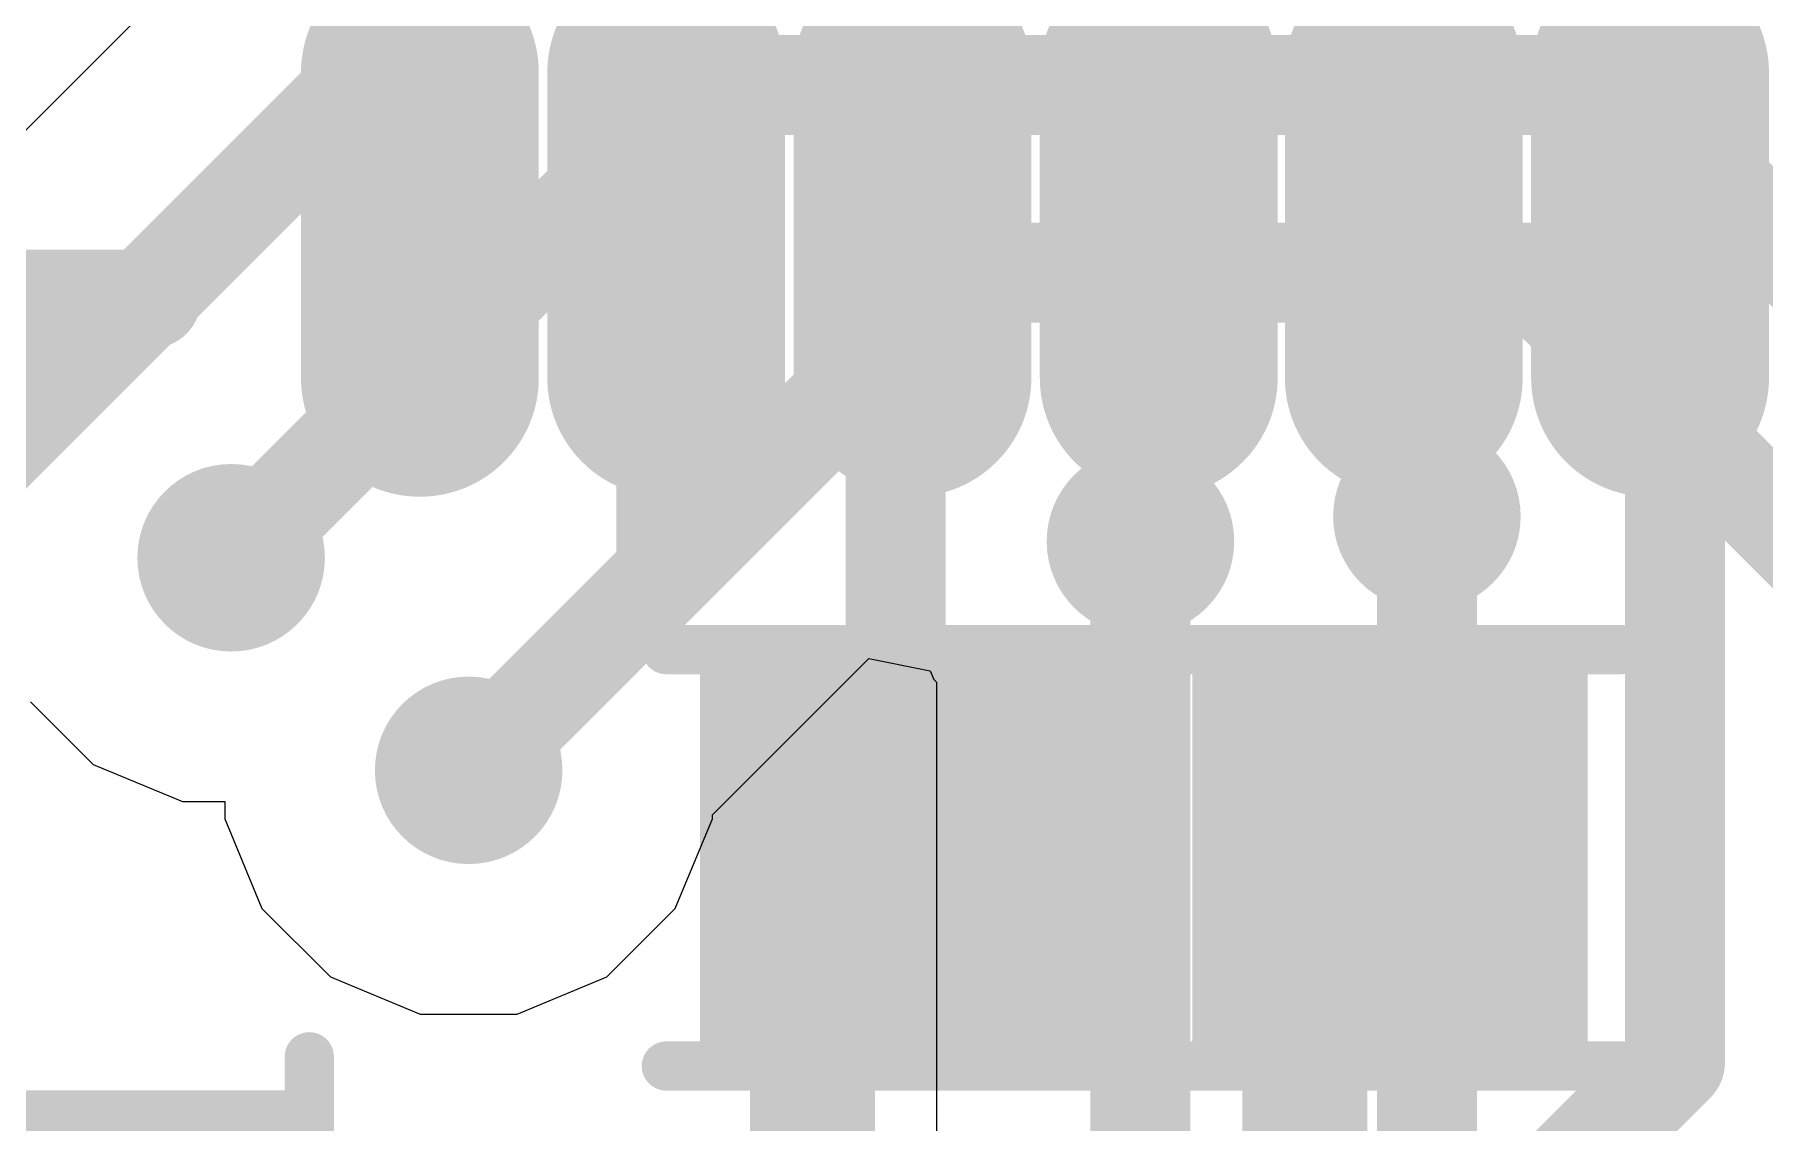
# Model space of a CAD drawing. Header units: millimetres. Extents: x -0.01 to 1.06, y -0.37 to 1.79.
# Drawn here: x 0.3997 to 0.538, y 0.9942 to 1.0813 of the extents above; entities that cross this region are included whole.
import ezdxf

# ---------------------------------------------------------------- set-up
doc = ezdxf.new("R2010")
doc.units = ezdxf.units.MM
doc.header["$MEASUREMENT"] = 0
for name, color, linetype in [('BottomLayer', 5, 'Continuous'), ('TopLayer', 1, 'Continuous'), ('TopOverlay', 2, 'Continuous'), ('TopPaste', 8, 'Continuous'), ('TopSolder', 216, 'Continuous'), ('ViaHoleLayer', 16, 'Continuous')]:
    doc.layers.add(name, color=color, linetype=linetype)

# ---------------------------------------------------------------- blocks, each defined once
blk = doc.blocks.new('CAP_0402_8')
at = {"layer": 'TopLayer'}
for points in [[(-0.031496, -0.0118109), (-0.031496, 0.0118111), (-0.007874, 0.0118111), (-0.007874, -0.0118109)], [(0.0078741, -0.0118109), (0.0078741, 0.0118111), (0.0314961, 0.0118111), (0.0314961, -0.0118109)]]:
    blk.add_hatch(color=1, dxfattribs=at).paths.add_polyline_path(points)
at = {"layer": 'TopPaste'}
for points in [[(-0.031496, -0.0118109), (-0.031496, 0.0118111), (-0.007874, 0.0118111), (-0.007874, -0.0118109)], [(0.0078741, -0.0118109), (0.0078741, 0.0118111), (0.0314961, 0.0118111), (0.0314961, -0.0118109)]]:
    blk.add_hatch(color=8, dxfattribs=at).paths.add_polyline_path(points)
at = {"layer": 'TopSolder'}
for points in [[(-0.035496, -0.0158109), (-0.035496, 0.0158111), (-0.003874, 0.0158111), (-0.003874, -0.0158109)], [(0.0038741, -0.0158109), (0.0038741, 0.0158111), (0.0354961, 0.0158111), (0.0354961, -0.0158109)]]:
    blk.add_hatch(color=216, dxfattribs=at).paths.add_polyline_path(points)
at = {"layer": 'TopOverlay', "const_width": 0.003937}
for points in [[(-0.038189, 0.0166535), (0.038189, 0.0166535)], [(-0.038189, -0.0166535), (0.038189, -0.0166535)]]:
    blk.add_lwpolyline(points, dxfattribs=at)
at = {"layer": 'TopOverlay', "const_width": 0.0019685}
for points in [[(-0.0391732, 0.0166535, 1), (-0.0372048, 0.0166535, 1)], [(0.0372048, 0.0166535, 1), (0.0391732, 0.0166535, 1)], [(-0.0391732, -0.0166535, 1), (-0.0372048, -0.0166535, 1)], [(0.0372048, -0.0166535, 1), (0.0391732, -0.0166535, 1)]]:
    blk.add_lwpolyline(points, format="xyb", close=True, dxfattribs=at)
blk = doc.blocks.new('QFN_32_5X5X05P2_32')
at = {"layer": 'TopLayer'}
h = blk.add_hatch(color=1, dxfattribs=at)
edge = h.paths.add_edge_path()
edge.add_arc((-0.0689, -0.1126045), 0.005512, 180, 360)
edge.add_line((-0.063388, -0.1126045), (-0.063388, -0.0881955))
edge.add_arc((-0.0689, -0.0881955), 0.005512, 0, 180)
edge.add_line((-0.074412, -0.0881955), (-0.074412, -0.1126045))
h = blk.add_hatch(color=1, dxfattribs=at)
edge = h.paths.add_edge_path()
edge.add_arc((-0.0492, -0.1126045), 0.005512, 180, 360)
edge.add_line((-0.043688, -0.1126045), (-0.043688, -0.0881955))
edge.add_arc((-0.0492, -0.0881955), 0.005512, 0, 180)
edge.add_line((-0.054712, -0.0881955), (-0.054712, -0.1126045))
h = blk.add_hatch(color=1, dxfattribs=at)
edge = h.paths.add_edge_path()
edge.add_arc((-0.0295, -0.1126045), 0.005512, 180, 360)
edge.add_line((-0.023988, -0.1126045), (-0.023988, -0.0881955))
edge.add_arc((-0.0295, -0.0881955), 0.005512, 0, 180)
edge.add_line((-0.035012, -0.0881955), (-0.035012, -0.1126045))
h = blk.add_hatch(color=1, dxfattribs=at)
edge = h.paths.add_edge_path()
edge.add_arc((-0.0098, -0.1126045), 0.005512, 180, 360)
edge.add_line((-0.004287999999999999, -0.1126045), (-0.004287999999999999, -0.0881955))
edge.add_arc((-0.0098, -0.0881955), 0.005512, 0, 180)
edge.add_line((-0.015312, -0.0881955), (-0.015312, -0.1126045))
h = blk.add_hatch(color=1, dxfattribs=at)
edge = h.paths.add_edge_path()
edge.add_arc((0.0098, -0.1126045), 0.005512, 180, 360)
edge.add_line((0.015312, -0.1126045), (0.015312, -0.0881955))
edge.add_arc((0.0098, -0.0881955), 0.005512, 0, 180)
edge.add_line((0.004287999999999999, -0.0881955), (0.004287999999999999, -0.1126045))
h = blk.add_hatch(color=1, dxfattribs=at)
edge = h.paths.add_edge_path()
edge.add_arc((0.0295, -0.1126045), 0.005512, 180, 360)
edge.add_line((0.035012, -0.1126045), (0.035012, -0.0881955))
edge.add_arc((0.0295, -0.0881955), 0.005512, 0, 180)
edge.add_line((0.023988, -0.0881955), (0.023988, -0.1126045))
at = {"layer": 'TopPaste'}
h = blk.add_hatch(color=8, dxfattribs=at)
edge = h.paths.add_edge_path()
edge.add_arc((-0.0689, -0.1126045), 0.005512, 180, 360)
edge.add_line((-0.063388, -0.1126045), (-0.063388, -0.0881955))
edge.add_arc((-0.0689, -0.0881955), 0.005512, 0, 180)
edge.add_line((-0.074412, -0.0881955), (-0.074412, -0.1126045))
h = blk.add_hatch(color=8, dxfattribs=at)
edge = h.paths.add_edge_path()
edge.add_arc((-0.0492, -0.1126045), 0.005512, 180, 360)
edge.add_line((-0.043688, -0.1126045), (-0.043688, -0.0881955))
edge.add_arc((-0.0492, -0.0881955), 0.005512, 0, 180)
edge.add_line((-0.054712, -0.0881955), (-0.054712, -0.1126045))
h = blk.add_hatch(color=8, dxfattribs=at)
edge = h.paths.add_edge_path()
edge.add_arc((-0.0295, -0.1126045), 0.005512, 180, 360)
edge.add_line((-0.023988, -0.1126045), (-0.023988, -0.0881955))
edge.add_arc((-0.0295, -0.0881955), 0.005512, 0, 180)
edge.add_line((-0.035012, -0.0881955), (-0.035012, -0.1126045))
h = blk.add_hatch(color=8, dxfattribs=at)
edge = h.paths.add_edge_path()
edge.add_arc((-0.0098, -0.1126045), 0.005512, 180, 360)
edge.add_line((-0.004287999999999999, -0.1126045), (-0.004287999999999999, -0.0881955))
edge.add_arc((-0.0098, -0.0881955), 0.005512, 0, 180)
edge.add_line((-0.015312, -0.0881955), (-0.015312, -0.1126045))
h = blk.add_hatch(color=8, dxfattribs=at)
edge = h.paths.add_edge_path()
edge.add_arc((0.0098, -0.1126045), 0.005512, 180, 360)
edge.add_line((0.015312, -0.1126045), (0.015312, -0.0881955))
edge.add_arc((0.0098, -0.0881955), 0.005512, 0, 180)
edge.add_line((0.004287999999999999, -0.0881955), (0.004287999999999999, -0.1126045))
h = blk.add_hatch(color=8, dxfattribs=at)
edge = h.paths.add_edge_path()
edge.add_arc((0.0295, -0.1126045), 0.005512, 180, 360)
edge.add_line((0.035012, -0.1126045), (0.035012, -0.0881955))
edge.add_arc((0.0295, -0.0881955), 0.005512, 0, 180)
edge.add_line((0.023988, -0.0881955), (0.023988, -0.1126045))
at = {"layer": 'TopSolder'}
h = blk.add_hatch(color=216, dxfattribs=at)
edge = h.paths.add_edge_path()
edge.add_arc((-0.0689, -0.1126045), 0.009512, 180, 360)
edge.add_line((-0.059388, -0.1126045), (-0.059388, -0.0881955))
edge.add_arc((-0.0689, -0.0881955), 0.009512, 0, 180)
edge.add_line((-0.07841200000000001, -0.0881955), (-0.07841200000000001, -0.1126045))
h = blk.add_hatch(color=216, dxfattribs=at)
edge = h.paths.add_edge_path()
edge.add_arc((-0.0492, -0.1126045), 0.009512, 180, 360)
edge.add_line((-0.039688, -0.1126045), (-0.039688, -0.0881955))
edge.add_arc((-0.0492, -0.0881955), 0.009512, 0, 180)
edge.add_line((-0.058712, -0.0881955), (-0.058712, -0.1126045))
h = blk.add_hatch(color=216, dxfattribs=at)
edge = h.paths.add_edge_path()
edge.add_arc((-0.0295, -0.1126045), 0.009512, 180, 360)
edge.add_line((-0.019988, -0.1126045), (-0.019988, -0.0881955))
edge.add_arc((-0.0295, -0.0881955), 0.009512, 0, 180)
edge.add_line((-0.039012, -0.0881955), (-0.039012, -0.1126045))
h = blk.add_hatch(color=216, dxfattribs=at)
edge = h.paths.add_edge_path()
edge.add_arc((-0.0098, -0.1126045), 0.009512, 180, 360)
edge.add_line((-0.0002880000000000001, -0.1126045), (-0.0002880000000000001, -0.0881955))
edge.add_arc((-0.0098, -0.0881955), 0.009512, 0, 180)
edge.add_line((-0.019312, -0.0881955), (-0.019312, -0.1126045))
h = blk.add_hatch(color=216, dxfattribs=at)
edge = h.paths.add_edge_path()
edge.add_arc((0.0098, -0.1126045), 0.009512, 180, 360)
edge.add_line((0.019312, -0.1126045), (0.019312, -0.0881955))
edge.add_arc((0.0098, -0.0881955), 0.009512, 0, 180)
edge.add_line((0.0002880000000000001, -0.0881955), (0.0002880000000000001, -0.1126045))
h = blk.add_hatch(color=216, dxfattribs=at)
edge = h.paths.add_edge_path()
edge.add_arc((0.0295, -0.1126045), 0.009512, 180, 360)
edge.add_line((0.039012, -0.1126045), (0.039012, -0.0881955))
edge.add_arc((0.0295, -0.0881955), 0.009512, 0, 180)
edge.add_line((0.019988, -0.0881955), (0.019988, -0.1126045))
at = {"layer": 'TopOverlay', "const_width": 0.007874}
blk.add_lwpolyline([(-0.1063, -0.1063), (-0.0903499, -0.1063)], dxfattribs=at)
at = {"layer": 'TopOverlay', "const_width": 0.003937}
blk.add_lwpolyline([(-0.0923184, -0.1063, 1), (-0.0883814, -0.1063, 1)], format="xyb", close=True, dxfattribs=at)
blk = doc.blocks.new('CAP_0402_49')
at = {"layer": 'TopLayer'}
for points in [[(-0.031496, -0.0118109), (-0.031496, 0.0118111), (-0.007874, 0.0118111), (-0.007874, -0.0118109)], [(0.0078741, -0.0118109), (0.0078741, 0.0118111), (0.0314961, 0.0118111), (0.0314961, -0.0118109)]]:
    blk.add_hatch(color=1, dxfattribs=at).paths.add_polyline_path(points)
at = {"layer": 'TopPaste'}
for points in [[(-0.031496, -0.0118109), (-0.031496, 0.0118111), (-0.007874, 0.0118111), (-0.007874, -0.0118109)], [(0.0078741, -0.0118109), (0.0078741, 0.0118111), (0.0314961, 0.0118111), (0.0314961, -0.0118109)]]:
    blk.add_hatch(color=8, dxfattribs=at).paths.add_polyline_path(points)
at = {"layer": 'TopSolder'}
for points in [[(-0.035496, -0.0158109), (-0.035496, 0.0158111), (-0.003874, 0.0158111), (-0.003874, -0.0158109)], [(0.0038741, -0.0158109), (0.0038741, 0.0158111), (0.0354961, 0.0158111), (0.0354961, -0.0158109)]]:
    blk.add_hatch(color=216, dxfattribs=at).paths.add_polyline_path(points)
at = {"layer": 'TopOverlay', "const_width": 0.003937}
for points in [[(0.038189, 0.0166535), (-0.038189, 0.0166535)], [(0.038189, -0.0166535), (-0.038189, -0.0166535)]]:
    blk.add_lwpolyline(points, dxfattribs=at)
at = {"layer": 'TopOverlay', "const_width": 0.0019685}
for points in [[(-0.0391732, 0.0166535, 1), (-0.0372048, 0.0166535, 1)], [(0.0372048, 0.0166535, 1), (0.0391732, 0.0166535, 1)], [(-0.0391732, -0.0166535, 1), (-0.0372048, -0.0166535, 1)], [(0.0372048, -0.0166535, 1), (0.0391732, -0.0166535, 1)]]:
    blk.add_lwpolyline(points, format="xyb", close=True, dxfattribs=at)

msp = doc.modelspace()

# ---------------------------------------------------------------- hatches: boundary and pattern name
at = {"layer": 'BottomLayer'}
h = msp.add_hatch(color=5, dxfattribs=at)
edge = h.paths.add_edge_path()
edge.add_arc((0.5110495, 1.0427217), 0.0075, 0, 360)
h = msp.add_hatch(color=5, dxfattribs=at)
edge = h.paths.add_edge_path()
edge.add_arc((0.4881362, 1.0407246), 0.0075, 0, 360)
h = msp.add_hatch(color=5, dxfattribs=at)
edge = h.paths.add_edge_path()
edge.add_arc((0.4153999, 1.0394108), 0.0075, 0, 360)
h = msp.add_hatch(color=5, dxfattribs=at)
edge = h.paths.add_edge_path()
edge.add_arc((0.4343999, 1.0224108), 0.0075, 0, 360)
at = {"layer": 'TopLayer'}
h = msp.add_hatch(color=1, dxfattribs=at)
edge = h.paths.add_edge_path()
edge.add_arc((0.5110495, 1.0427217), 0.0075, 0, 360)
h = msp.add_hatch(color=1, dxfattribs=at)
edge = h.paths.add_edge_path()
edge.add_arc((0.4881362, 1.0407246), 0.0075, 0, 360)
h = msp.add_hatch(color=1, dxfattribs=at)
edge = h.paths.add_edge_path()
edge.add_arc((0.4153999, 1.0394108), 0.0075, 0, 360)
h = msp.add_hatch(color=1, dxfattribs=at)
edge = h.paths.add_edge_path()
edge.add_arc((0.4343999, 1.0224108), 0.0075, 0, 360)
at = {"layer": 'ViaHoleLayer'}
h = msp.add_hatch(color=16, dxfattribs=at)
edge = h.paths.add_edge_path()
edge.add_arc((0.5110495, 1.0427217), 0.005, 0, 360)
h = msp.add_hatch(color=16, dxfattribs=at)
edge = h.paths.add_edge_path()
edge.add_arc((0.4881362, 1.0407246), 0.005, 0, 360)
h = msp.add_hatch(color=16, dxfattribs=at)
edge = h.paths.add_edge_path()
edge.add_arc((0.4153999, 1.0394108), 0.005, 0, 360)
h = msp.add_hatch(color=16, dxfattribs=at)
edge = h.paths.add_edge_path()
edge.add_arc((0.4343999, 1.0224108), 0.005, 0, 360)

# ---------------------------------------------------------------- linework, layer by layer
at = {"layer": 'BottomLayer'}
for p, q in [((0.4290983, 1.1037571), (0.3776426, 1.0523014)), ((0.4538999, 1.01884), (0.4664119, 1.031352)), ((0.4664119, 1.031352), (0.4713159, 1.0303765)), ((0.4713159, 1.0303765), (0.4716049, 1.0296788)), ((0.4716049, 1.0296788), (0.4718227, 1.029461)), ((0.4718227, 1.029461), (0.4718227, 0.9748692)), ((0.3993582, 1.0278754), (0.4043541, 1.0228795)), ((0.4043541, 1.0228795), (0.4115211, 1.0199108)), ((0.4115211, 1.0199108), (0.4148999, 1.0199108)), ((0.4148999, 1.0199108), (0.4148999, 1.018532)), ((0.4148999, 1.018532), (0.4178686, 1.011365)), ((0.4509312, 1.011365), (0.4538999, 1.018532)), ((0.4538999, 1.018532), (0.4538999, 1.01884)), ((0.4178686, 1.011365), (0.4233541, 1.0058795)), ((0.4454457, 1.0058795), (0.4509312, 1.011365)), ((0.4233541, 1.0058795), (0.4305211, 1.0029108)), ((0.4382787, 1.0029108), (0.4454457, 1.0058795)), ((0.4305211, 1.0029108), (0.4382787, 1.0029108))]:
    msp.add_line(p, q, dxfattribs=at)
at = {"layer": 'BottomLayer', "const_width": 0.008}
for points in [[(0.3843999, 1.0359879), (0.4406337, 1.0922217)], [(0.4153999, 1.0394108), (0.4532108, 1.0772217)], [(0.4532108, 1.0772217), (0.526589, 1.0772217)], [(0.526589, 1.0772217), (0.5693999, 1.0344108)], [(0.4343999, 1.0224108), (0.4742108, 1.0622217)], [(0.4742108, 1.0622217), (0.5191266, 1.0622217)], [(0.5191266, 1.0622217), (0.5503999, 1.0309484)], [(0.5110495, 0.9667613), (0.5110495, 1.0427217)], [(0.4881362, 1.0391471), (0.4883999, 1.0394108)], [(0.4881362, 0.9606745), (0.4881362, 1.0391471)]]:
    msp.add_lwpolyline(points, dxfattribs=at)
at = {"layer": 'BottomLayer', "const_width": 0.004}
for points in [[(0.4512108, 1.0772217, 1), (0.4552108, 1.0772217, 1)], [(0.4512108, 1.0772217, 1), (0.4552108, 1.0772217, 1)], [(0.524589, 1.0772217, 1), (0.528589, 1.0772217, 1)], [(0.524589, 1.0772217, 1), (0.528589, 1.0772217, 1)], [(0.4722108, 1.0622217, 1), (0.4762108, 1.0622217, 1)], [(0.4722108, 1.0622217, 1), (0.4762108, 1.0622217, 1)], [(0.5171266, 1.0622217, 1), (0.5211266, 1.0622217, 1)], [(0.5171266, 1.0622217, 1), (0.5211266, 1.0622217, 1)], [(0.5090495, 1.0427217, 1), (0.5130495, 1.0427217, 1)], [(0.4133999, 1.0394108, 1), (0.4173999, 1.0394108, 1)], [(0.4863999, 1.0394108, 1), (0.4903999, 1.0394108, 1)], [(0.4861362, 1.0391471, 1), (0.4901362, 1.0391471, 1)], [(0.4861362, 1.0391471, 1), (0.4901362, 1.0391471, 1)], [(0.4323999, 1.0224108, 1), (0.4363999, 1.0224108, 1)]]:
    msp.add_lwpolyline(points, format="xyb", close=True, dxfattribs=at)
at = {"layer": 'TopLayer'}
for points, const_width in [([(0.4304999, 1.0545108), (0.4304999, 1.0660108)], 0.008), ([(0.4501999, 1.0382108), (0.4501999, 1.0660108)], 0.008), ([(0.4698999, 1.052988), (0.4698999, 1.0660108)], 0.008), ([(0.4881362, 1.0631471), (0.4913999, 1.0664108)], 0.008), ([(0.5091999, 1.0660108), (0.5097785, 1.0654322)], 0.008), ([(0.5288999, 1.052988), (0.5288999, 1.0660108)], 0.008), ([(0.5097785, 1.0439927), (0.5097785, 1.0654322)], 0.008), ([(0.4881362, 1.0407246), (0.4881362, 1.0631471)], 0.008), ([(0.4153999, 1.0394108), (0.4304999, 1.0545108)], 0.008), ([(0.468555, 1.0516431), (0.4698999, 1.052988)], 0.008), ([(0.5288999, 1.052988), (0.5308959, 1.050992)], 0.008), ([(0.468555, 1.0167835), (0.468555, 1.0516431)], 0.008), ([(0.5308959, 0.9990434), (0.5308959, 1.050992)], 0.008), ([(0.5097785, 1.0439927), (0.5110495, 1.0427217)], 0.008), ([(0.4343999, 1.0224108), (0.4501999, 1.0382108)], 0.008), ([(0.4619038, 1.0085997), (0.4693213, 1.0160172)], 0.01), ([(0.468555, 1.0167835), (0.4693213, 1.0160172)], 0.008), ([(0.5012739, 1.0085997), (0.505085, 1.0124108)], 0.01), ([(0.505085, 1.0124108), (0.5073999, 1.0124108)], 0.01), ([(0.4619038, 0.9875848), (0.4619038, 1.0085997)], 0.01), ([(0.5012739, 0.9885997), (0.5012739, 1.0085997)], 0.01), ([(0.5199775, 0.988125), (0.5308959, 0.9990434)], 0.008)]:
    msp.add_lwpolyline(points, dxfattribs=dict(at, const_width=const_width))
for points, const_width in [([(0.4284999, 1.0660108, 1), (0.4324999, 1.0660108, 1)], 0.004), ([(0.4481999, 1.0660108, 1), (0.4521999, 1.0660108, 1)], 0.004), ([(0.4678999, 1.0660108, 1), (0.4718999, 1.0660108, 1)], 0.004), ([(0.4893999, 1.0664108, 1), (0.4933999, 1.0664108, 1)], 0.004), ([(0.5071999, 1.0660108, 1), (0.5111999, 1.0660108, 1)], 0.004), ([(0.5268999, 1.0660108, 1), (0.5308999, 1.0660108, 1)], 0.004), ([(0.5077785, 1.0654322, 1), (0.5117785, 1.0654322, 1)], 0.004), ([(0.5077785, 1.0654322, 1), (0.5117785, 1.0654322, 1)], 0.004), ([(0.4861362, 1.0631471, 1), (0.4901362, 1.0631471, 1)], 0.004), ([(0.4861362, 1.0631471, 1), (0.4901362, 1.0631471, 1)], 0.004), ([(0.4284999, 1.0545108, 1), (0.4324999, 1.0545108, 1)], 0.004), ([(0.4284999, 1.0545108, 1), (0.4324999, 1.0545108, 1)], 0.004), ([(0.4678999, 1.052988, 1), (0.4718999, 1.052988, 1)], 0.004), ([(0.4678999, 1.052988, 1), (0.4718999, 1.052988, 1)], 0.004), ([(0.5268999, 1.052988, 1), (0.5308999, 1.052988, 1)], 0.004), ([(0.5268999, 1.052988, 1), (0.5308999, 1.052988, 1)], 0.004), ([(0.466555, 1.0516431, 1), (0.470555, 1.0516431, 1)], 0.004), ([(0.466555, 1.0516431, 1), (0.470555, 1.0516431, 1)], 0.004), ([(0.5288959, 1.050992, 1), (0.5328959, 1.050992, 1)], 0.004), ([(0.5288959, 1.050992, 1), (0.5328959, 1.050992, 1)], 0.004), ([(0.5077785, 1.0439927, 1), (0.5117785, 1.0439927, 1)], 0.004), ([(0.5077785, 1.0439927, 1), (0.5117785, 1.0439927, 1)], 0.004), ([(0.5090495, 1.0427217, 1), (0.5130495, 1.0427217, 1)], 0.004), ([(0.4861362, 1.0407246, 1), (0.4901362, 1.0407246, 1)], 0.004), ([(0.4133999, 1.0394108, 1), (0.4173999, 1.0394108, 1)], 0.004), ([(0.4481999, 1.0382108, 1), (0.4521999, 1.0382108, 1)], 0.004), ([(0.4481999, 1.0382108, 1), (0.4521999, 1.0382108, 1)], 0.004), ([(0.4323999, 1.0224108, 1), (0.4363999, 1.0224108, 1)], 0.004), ([(0.4668213, 1.0160172, 1), (0.4718213, 1.0160172, 1)], 0.005), ([(0.466555, 1.0167835, 1), (0.470555, 1.0167835, 1)], 0.004), ([(0.466555, 1.0167835, 1), (0.470555, 1.0167835, 1)], 0.004), ([(0.4673213, 1.0160172, 1), (0.4713213, 1.0160172, 1)], 0.004), ([(0.502585, 1.0124108, 1), (0.507585, 1.0124108, 1)], 0.005), ([(0.502585, 1.0124108, 1), (0.507585, 1.0124108, 1)], 0.005), ([(0.5048999, 1.0124108, 1), (0.5098999, 1.0124108, 1)], 0.005), ([(0.4594038, 1.0085997, 1), (0.4644038, 1.0085997, 1)], 0.005), ([(0.4594038, 1.0085997, 1), (0.4644038, 1.0085997, 1)], 0.005), ([(0.4987739, 1.0085997, 1), (0.5037739, 1.0085997, 1)], 0.005), ([(0.4987739, 1.0085997, 1), (0.5037739, 1.0085997, 1)], 0.005), ([(0.5288959, 0.9990434, 1), (0.5328959, 0.9990434, 1)], 0.004), ([(0.5288959, 0.9990434, 1), (0.5328959, 0.9990434, 1)], 0.004)]:
    msp.add_lwpolyline(points, format="xyb", close=True, dxfattribs=dict(at, const_width=const_width))

# ---------------------------------------------------------------- block references
msp.add_blockref('QFN_32_5X5X05P2_32', (0.4993999, 1.1664108))
for name, p, rotation in [('CAP_0402_49', (0.4883999, 1.0154108), 180), ('CAP_0402_8', (0.405, 0.9613108), 90)]:
    msp.add_blockref(name, p, dxfattribs=dict(rotation=rotation))

doc.saveas('drawing.dxf')
